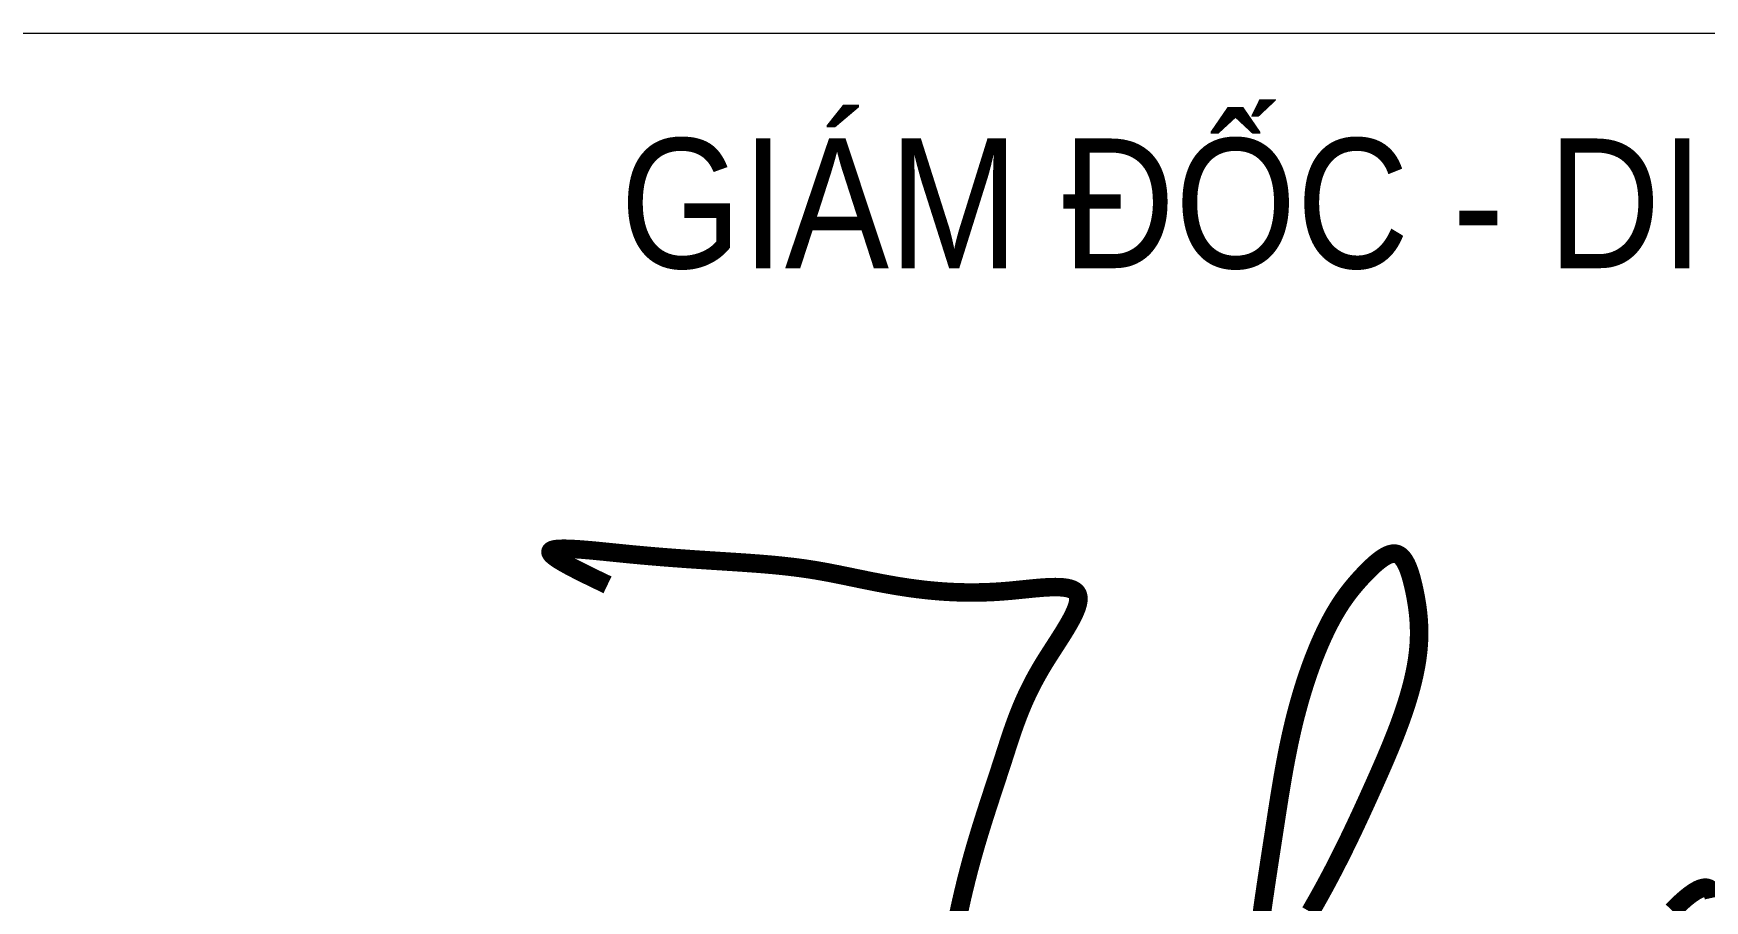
# Model space of a CAD drawing. Header units: millimetres. Extents: x 480521 to 6014615, y -961280 to 187869.
# Drawn here: x 765394 to 766823, y -48981 to -48240 of the extents above; entities that cross this region are included whole.
import ezdxf
from ezdxf.enums import TextEntityAlignment as Align

# ---------------------------------------------------------------- set-up
doc = ezdxf.new("R2010")
doc.units = ezdxf.units.MM
doc.header["$LTSCALE"] = 600
doc.header["$MEASUREMENT"] = 0
doc.layers.get('0').update_dxf_attribs({"lineweight": 0})
for name, color, linetype, lineweight in [('ISO', 153, 'Continuous', 13), ('Khungten_LCDI', 7, 'Continuous', 25), ('LC Net thay', 7, 'Continuous', 25), ('LC Text1', 3, 'Continuous', 20)]:
    doc.layers.add(name, color=color, linetype=linetype, lineweight=lineweight)
doc.styles.add('Khungten', font='VHAVAN.TTF', dxfattribs={"width": 0.9, "height": 5000})
doc.styles.add('LC 1', font='VHAVANB.TTF')
doc.styles.add('Title', font='VHBLACK.TTF')

# ---------------------------------------------------------------- blocks, each defined once
blk = doc.blocks.new('mr thuan')
at = {"layer": 'ISO', "ltscale": 2, "const_width": 40}
for points in [[(-95.29840094858082, -61.82213587797014), (-103.8565484479441, -57.72266577192931), (-112.3778580943836, -53.63364358589752), (-120.8254920349573, -49.56551723995653), (-125.0101687865099, -47.5425549820211), (-129.1626124167451, -45.52873465412995), (-133.2782181940529, -43.52536224626238), (-137.3523813868123, -41.53374374844134), (-141.3804972634061, -39.55518515066069), (-145.3579610922243, -37.59099244294339), (-149.2801681416495, -35.64247161526873), (-153.1425136800608, -33.71092865765968), (-156.940392975841, -31.79766956011008), (-160.6692012973836, -29.90400031262834), (-164.3243339130604, -28.03122690522287), (-167.9011860912651, -26.18065532790206), (-171.3951531003731, -24.35359157065977), (-174.8016302087744, -22.55134162350441), (-178.1160126848481, -20.77521147644438), (-179.7372294571323, -19.89734944982047), (-181.3336957969805, -19.02650711947354), (-182.9048361129389, -18.16284773414372), (-184.4500748135579, -17.30653454260028), (-185.9688363073801, -16.45773079358332), (-187.4605450029594, -15.61659973584756), (-188.9246253088386, -14.78330461813312), (-190.3605016335678, -13.95800868919468), (-191.7675983856971, -13.14087519778695), (-193.1453399737729, -12.33206739266461), (-194.4931508063419, -11.5317485225678), (-195.810455291954, -10.74008183625119), (-197.0966778391557, -9.95723058245494), (-198.3512428564936, -9.18335800996283), (-199.5735747525214, -8.418627367485897), (-200.7630979357818, -7.663201903793379), (-201.9192368148251, -6.917244867639965), (-203.0414157981941, -6.180919507765793), (-204.1290592944461, -5.454389072925551), (-205.1815917121203, -4.737816811873927), (-206.1984374597705, -4.031365973351058), (-207.1790209459432, -3.335199806126184), (-208.1227665791921, -2.64948155892489), (-209.0290987680492, -1.974374480516417), (-209.8974419210754, -1.310041819640901), (-210.7272204468136, -0.6566468250675825), (-211.5178587538139, -0.01435274552204646), (-212.2687812506265, 0.6166771702264668), (-212.9794123457941, 1.236279673437821), (-213.6491764478669, 1.844291515357327), (-214.277497965395, 2.440549447230296), (-214.8638013069212, 3.024890220316593), (-215.4075108809993, 3.597150585861527), (-215.9080510961758, 4.157167295124964), (-216.364846360997, 4.70477709932311), (-216.7773210840132, 5.239816749744932), (-217.1448996737672, 5.762122997606639), (-217.4670065388127, 6.271532594182645), (-217.7430660876926, 6.767882290718262), (-217.9725027289605, 7.251008838458802), (-218.1547408711594, 7.720748988635023), (-218.2892049228431, 8.176939492521342), (-218.3753192925542, 8.61941710136307), (-218.412508388843, 9.048018566390965), (-218.4001966202559, 9.462580638893996), (-218.3612998274039, 9.747164189524483), (-218.2251851246474, 10.24905123945791), (-218.0628262050705, 10.62105413188692), (-217.8513186498567, 10.97911344707245), (-217.5912446246912, 11.32339251729718), (-217.2831862952626, 11.654054674902), (-216.9277258272559, 11.97126325216959), (-216.5254453863527, 12.27518158144085), (-216.0769271382414, 12.56597299499845), (-215.582753248611, 12.84380082516873), (-215.0435058831463, 13.10882840426348), (-214.4597672075251, 13.36121906457993), (-213.8321193874435, 13.60113613844442), (-213.1611445885828, 13.82874295815418), (-212.4474249766245, 14.044202856021), (-211.6915427172644, 14.24767916437122), (-210.8940799761767, 14.43933521550207), (-210.0556189190575, 14.61933434172533), (-209.1767417115843, 14.7878398753528), (-208.258030519446, 14.94501514869626), (-207.3000675083313, 15.09102349405293), (-206.3034348439178, 15.22602824376372), (-205.2687146919016, 15.35019273009675), (-204.1964892179603, 15.46368028540746), (-203.0873405877865, 15.56665424197854), (-201.9418509670577, 15.65927793212177), (-200.7606025214664, 15.74171468814893), (-199.5441774166939, 15.81412784238637), (-198.2931578184289, 15.87668072711676), (-197.0081258923565, 15.929536674681), (-195.6896638041617, 15.97285901737632), (-194.3383537195296, 16.00681108749995), (-192.9547778041488, 16.03155621737824), (-191.5395182237007, 16.04725773932296), (-190.0931571438741, 16.05407898563135), (-188.616276730354, 16.05218328862975), (-187.109459148829, 16.04173398061539), (-185.573286564977, 16.02289439390006), (-184.0083411444903, 15.9958278608101), (-182.4152050530538, 15.96069771364273), (-180.794460456349, 15.9176672846952), (-179.1466895200683, 15.86689990629384), (-177.472474409893, 15.80855891075043), (-175.7723972915082, 15.74280763039133), (-174.0470403306026, 15.66980939749919), (-170.522815543969, 15.50272540337755), (-166.9044573754727, 15.30861358689435), (-163.1966231506012, 15.08878060652933), (-159.4039701948386, 14.84453312077676), (-155.5311558336762, 14.57717778810184), (-151.5828373925942, 14.28802126698429), (-147.5636721970805, 13.97837021593296), (-143.4783175726188, 13.64953129341302), (-139.331430844697, 13.30281115791877), (-135.127669338799, 12.93951646791538), (-130.8716903804125, 12.5609538819117), (-126.5681512950214, 12.16843005838746), (-122.2217094081097, 11.76325165580784), (-117.8370220451689, 11.34672533268167), (-113.4187465316791, 10.92015774747415), (-108.971540193128, 10.48485555867956), (-100.0089643427855, 9.593274004248087), (-81.94156506273066, 7.762788625594112), (-72.91125884078792, 6.844791337120114), (-63.93289303608617, 5.938895339699229), (-57.26124411419732, 5.274259534548037), (-55.04362330420554, 5.055523934453959), (-50.64147026012506, 4.624802776510478), (-46.26822662375343, 4.201497166432091), (-41.92364565545722, 3.785486259381287), (-37.60748061562481, 3.376649210593314), (-33.3194847646264, 2.974865175230661), (-29.05941136284309, 2.580013308514026), (-24.82701367064874, 2.191972765635001), (-20.62204494842081, 1.81062270179973), (-16.44425845653677, 1.435842272185255), (-12.29340745537775, 1.06751063199772), (-8.169245205317566, 0.7055069364432711), (-4.071524966730067, 0.3497103407135), (0, 0), (4.045576434502436, -0.3437449304910842), (8.06545107639613, -0.6816452955536079), (12.05987066530361, -1.01382194001053), (16.02908194084739, -1.340395708655706), (19.97333164265729, -1.66148744628299), (27.78793328354004, -2.287708207732067), (35.50564950494299, -2.893450982752256), (43.12845422384271, -3.479682529781712), (50.65832135722667, -4.047369607229484), (58.09722482207144, -4.597478973519173), (65.44713853536086, -5.130977387074381), (72.71003641407879, -5.648831606304157), (79.88789237520905, -6.152008389646653), (86.9826803357355, -6.641474495481816), (93.99637421263469, -7.118196682262351), (100.9309479228905, -7.583141708397307), (107.7883753834903, -8.037276332310284), (114.5706305114109, -8.481567312410334), (121.2796872236395, -8.916981407135609), (127.9175194371528, -9.344485374880605), (134.4861010689383, -9.765045974068926), (140.9874060359798, -10.17962996312417), (147.4234082552539, -10.58920410046994), (153.796081643748, -10.99473514452984), (160.1074001184425, -11.39718985369836), (166.3593375963173, -11.79753498642822), (172.5538679943602, -12.1967373011139), (178.6929652295512, -12.59576355616446), (184.7786032188706, -12.9955805100326), (190.8127558793058, -13.39715492111281), (196.7973971278334, -13.80145354782871), (202.7345008814409, -14.2094431486039), (208.6260410571085, -14.62209048186196), (214.4739915718201, -15.04036230601196), (220.2803263425558, -15.46522537946294), (226.0470192862995, -15.89764646065305), (231.776044320035, -16.33859230799135), (237.4693753607426, -16.78902967990143), (243.1289863254024, -17.24992533479235), (248.7568511310019, -17.72224603110226), (254.3549436945214, -18.20695852722565), (259.9252379329446, -18.70502958160068), (265.4697077632518, -19.2174259526364), (270.9903271024268, -19.74511439875641), (276.4890698674535, -20.28906167838431), (281.9679099753084, -20.85023454994371), (287.4288213429827, -21.42959977181454), (298.3047535257028, -22.64677430027223), (309.1326577514737, -23.94831933111709), (319.9283253561553, -25.34196893167973), (325.3190052180435, -26.07574984166422), (330.7075476756072, -26.8354571693344), (336.0959266458267, -27.62205767311389), (341.4861160456858, -28.43651811142627), (346.8800897921683, -29.2798052426806), (354.440050618432, -30.51039049919927), (357.6872560995216, -31.05662833515089), (363.1038899761297, -31.99043249992246), (368.5308771170348, -32.95256834715838), (373.9693623849998, -33.94127689913148), (379.4204906427985, -34.95479917817283), (384.8854067531938, -35.99137620658439), (390.3652555789558, -37.049249006639), (395.8611819828475, -38.12665860065317), (406.9058469761112, -40.33305225978256), (418.0285606351208, -42.59648536232999), (429.2384818620194, -44.90288608672563), (434.8790074703502, -46.06780186286778), (440.5447695589537, -47.23818261137058), (446.2369129906037, -48.41226935453597), (451.9565826280705, -49.58830311465135), (457.7049233341095, -50.76452491403325), (463.4830799715019, -51.93917577496904), (469.2921974030069, -53.11049671978981), (475.1334204913946, -54.27672877075383), (481.0078940994354, -55.43611295019218), (486.9167630898919, -56.58689028039225), (492.8611723255381, -57.72730178364145), (498.8422666691404, -58.85558848227083), (504.8611909834653, -59.96999139855325), (510.9190901312795, -61.0687515548052), (517.0171089753494, -62.1501099733141), (523.1563923784488, -63.21230767639645), (529.3380852033442, -64.2535856863251), (535.5633323127986, -65.2721850254311), (541.833278569582, -66.26634671600186), (548.1490688364647, -67.23431178033934), (554.5118479762132, -68.17432124074548), (560.9227608515939, -69.0846161195077), (567.3829523253771, -69.96343743892794), (573.8935672603257, -70.80902622132271), (580.4557505192133, -71.61962348899397), (587.0706469648067, -72.39347026421456), (593.7394014598722, -73.12880756931554), (600.46315886718, -73.82387642656977), (607.2430640494931, -74.47691785829375), (614.0802618695852, -75.08617288678943), (620.9758971902193, -75.64988253435877), (627.9311148741654, -76.16628782328917), (634.9470597841901, -76.63362977588258), (642.0248767830635, -77.05014941444097), (649.1657107335523, -77.41408776128083), (656.3707064984228, -77.72368583867501), (663.6410089404417, -77.97718466894003), (670.9777629223827, -78.17282527437783), (678.3821133070123, -78.30884867727582), (685.8552049570935, -78.38349589996506), (693.3981827354, -78.39500796470384), (701.0121915046948, -78.34162589382322), (708.6983761277479, -78.22159070959606), (712.5688921540495, -78.1360285194678), (716.4578814673296, -78.0331434343534), (720.3654871754334, -77.91271558206063), (724.2918523862027, -77.77452509038267), (728.2371202074901, -77.61835208708362), (732.2014337471373, -77.44397669997124), (736.1849361129935, -77.25117905682418), (740.1877704129038, -77.03973928543564), (744.2100797547137, -76.80943751358427), (748.2520072462648, -76.56005386907782), (752.31369599541, -76.29136847966583), (756.3952891099943, -76.00316147317062), (760.4969296978597, -75.69521297737083), (766.1407994990586, -75.24155623978004), (768.7607621318748, -75.01932642108295), (772.9207502778627, -74.65268968520104), (781.27980151046, -73.87336568528553), (798.0493253946406, -72.20049703956465), (806.3998675642215, -71.34694180333463), (814.6876428974683, -70.50863223125634), (818.7986288626525, -70.10144291451434), (822.8826861533744, -69.70556302811019), (826.9360691145157, -69.32349191013782), (830.9550320909439, -68.95772889869113), (834.9358294275371, -68.61077333187859), (838.8747154691737, -68.28512454779411), (842.7679445607246, -67.9832818845316), (846.611771047068, -67.70774468019954), (850.402449273075, -67.46101227289182), (854.1362335836238, -67.24558400070237), (857.8093783235854, -67.06395920173964), (861.4181378378416, -66.91863721409754), (864.9587664712599, -66.81211737587), (868.4275185687184, -66.74689902516548), (871.8206484750954, -66.72548150009243), (875.1344105352618, -66.75036413871567), (878.3650590940924, -66.82404627915821), (879.9480452932803, -66.8799682057288), (881.5088484964654, -66.94902725952852), (883.0470004967501, -67.0315358578373), (884.5620330872516, -67.12780641790596), (886.053478061076, -67.23815135699988), (887.5208672113295, -67.36288309238444), (888.9637323311254, -67.50231404132501), (890.3816052135735, -67.65675662108697), (891.77401765178, -67.82652324892115), (893.1405014388583, -68.01192634209292), (894.4805883679146, -68.21327831786766), (895.7938102320586, -68.43089159351075), (897.0796988244001, -68.66507858627301), (898.3377859380489, -68.91615171341982), (899.5676033661148, -69.18442339223111), (900.7686829017039, -69.47020603994315), (901.9405563379296, -69.77381207385042), (903.0827554679017, -70.0955539111892), (904.1948120847264, -70.43574396922486), (905.2762579815135, -70.79469466522278), (906.3266249513727, -71.17271841644833), (907.3454447874137, -71.5701276401669), (908.3322492827465, -71.98723475362931), (909.2865702304807, -72.42435217410093), (910.2079394237262, -72.8817923188617), (911.0958886555891, -73.35986760514788), (911.9499497191828, -73.85889045023941), (912.7696544076134, -74.37917327138712), (913.5545345139944, -74.92102848587092), (914.3041218314283, -75.4847685109271), (915.0179481530322, -76.07070576385013), (915.6955452719085, -76.67915266186174), (916.3364449811706, -77.31042162227095), (916.9401790739284, -77.9648250622995), (917.506279343288, -78.6426753992273), (918.0342775823628, -79.34428505031974), (918.2910643928335, -79.71481409319676), (918.9746045908323, -80.81970490863023), (919.38736485548, -81.59326178143965), (919.7624689026998, -82.39033911889419), (920.100381491724, -83.21065039356472), (920.4015673817812, -84.05390907803667), (920.6664913321001, -84.91982864483725), (920.8956181019057, -85.808122566581), (921.0894124504339, -86.71850431579514), (921.2483391369024, -87.6506873650651), (921.372862920547, -88.60438518696174), (921.4634485605966, -89.57931125402683), (921.5205608162723, -90.57517903886037), (921.5446644468102, -91.59170201401867), (921.5362242114352, -92.62859365205804), (921.4957048693723, -93.68556742556393), (921.4235711798574, -94.7623368070781), (921.3202879021119, -95.85861526918598), (921.1863197953644, -96.97411628445843), (921.0221316188472, -98.1085533254518), (920.8281881317853, -99.26163986472238), (920.6049540934109, -100.4330893748702), (920.3528942629491, -101.622615328437), (920.0724733996249, -102.829931197979), (919.7641562626741, -104.0547504560964), (919.4284076113181, -105.2967865753308), (919.0656922047929, -106.5557530282676), (918.6764748023161, -107.8313632874633), (918.2612201631273, -109.1233308254741), (917.8203930464442, -110.4313691148855), (917.3544582115028, -111.7551916282682), (916.863880417528, -113.0945118381642), (916.3491244237484, -114.4490432171588), (915.8106549893964, -115.8184992378228), (915.2489368736933, -117.2025933727127), (914.6644348358677, -118.6010390943848), (914.0576136351556, -120.0135498754389), (913.4289380307782, -121.439839188417), (912.1078826479425, -124.3326073004282), (910.7049867611968, -127.277051210971), (909.223968444363, -130.2708787005686), (907.6685457712665, -133.3117975497589), (906.0424368157364, -136.3975155390945), (904.3493596515909, -139.5257404490985), (902.5930323526663, -142.6941800602945), (900.7771729927808, -145.9005421532493), (898.9054996457635, -149.1425345084717), (896.9817303854434, -152.4178649065143), (895.0095832856387, -155.7242411279149), (892.992776420182, -159.0593709531968), (890.9350278628954, -162.4209621629125), (888.8400556876077, -165.8067225375707), (886.7115779681444, -169.2143598577386), (884.553312778331, -172.6415819039394), (882.3689781919929, -176.0860964567109), (880.1622922829556, -179.5456112965767), (875.6967387920886, -186.5004729597858), (871.1863968963444, -193.4878291378409), (862.1503262526385, -207.4866740157013), (857.6840866858984, -214.4614872040838), (855.4769290996956, -217.9347187175008), (853.292037076706, -221.3954438844667), (851.1331286907553, -224.8413704855193), (849.0039220156686, -228.2702063011675), (846.6872793170041, -232.0411644486012), (844.8489707952831, -235.0677614720043), (842.8267896970465, -238.4343372096191), (840.840977963795, -241.7798243688885), (838.8909208590812, -245.10466154202), (836.976003646454, -248.4092873211775), (835.095611589466, -251.6941402985831), (833.2491299516805, -254.9596590664005), (831.4359439966393, -258.2062822168373), (829.6554389879057, -261.4344483420718), (827.9070001890286, -264.6445960342971), (826.1900128635607, -267.8371638857207), (824.503862275058, -271.0125904885062), (822.8479336870732, -274.171314434876), (821.2216123631624, -277.3137743169937), (819.6242835668781, -280.4404087270668), (818.055332561773, -283.5516562572739), (816.5141446113994, -286.6479554998077), (815.0001049793136, -289.7297450468614), (813.5125989290682, -292.7974634906423), (812.0510117242156, -295.8515494233143), (810.6147286283158, -298.8924414370849), (809.2031349049139, -301.9205781241326), (807.8156158175661, -304.9363980766648), (806.4515566298323, -307.9403398868599), (805.1103426052578, -310.9328421469108), (802.4939910998146, -316.8852823853376), (799.9616434096679, -322.7972275294887), (797.5083816432452, -328.6721863168932), (795.1292879089815, -334.5136674850655), (792.819444315297, -340.3251797715202), (790.5739329706303, -346.1102319138008), (788.3878359834089, -351.8723326494364), (786.2562354620604, -357.6149907159561), (784.1742135150162, -363.3417148508597), (782.1368522507037, -369.0560137917055), (780.1392337775542, -374.7613962759933), (778.1764402039953, -380.4613710412668), (774.3356561893779, -391.8591323648725), (770.5751570742832, -403.2773676627112), (766.8555997261537, -414.7441468350007), (763.1376410124212, -426.2875397819589), (761.2669664145287, -432.096738264765), (759.4246354199131, -437.8036085393978), (757.4787554103495, -443.8068526293791), (755.5577993911211, -449.7100214371749), (753.6204265631895, -455.6439720603521), (751.6679937349363, -461.6075537409924), (749.7018577147319, -467.5996157211339), (747.7233753109394, -473.6190072428872), (745.7339033319295, -479.6645775483194), (743.7347985860797, -485.735175879483), (739.7131180273245, -497.9468535873166), (735.6691881016377, -510.2448343029682), (731.613863275983, -522.6199119630328), (727.557998017317, -535.062880504076), (723.5124467926107, -547.5645338626637), (719.4880640688243, -560.1156659753906), (715.495704312918, -572.7070707788225), (711.5462219918554, -585.3295422095252), (707.6504715726005, -597.9738742040936), (703.8193075221134, -610.6308606990933), (700.0635843073651, -623.2912956310902), (696.7744621279999, -634.6198901218595), (692.8190752114824, -648.5883505560923), (689.3382226134672, -661.2196507668414), (685.9499799678088, -673.8425219093915), (682.6527310356687, -686.459610048405), (679.4448595781869, -699.0735612485441), (676.3247493565214, -711.6870215744711), (673.2907841318156, -724.3026370908483), (670.3413476652277, -736.9230538623233), (667.4748237178974, -749.5509179535584), (664.6895960509828, -762.1888754292013), (661.984048425631, -774.8395723539288)], [(1422.339574850605, -767.9213460080937), (1428.83533053608, -756.7042868173157), (1435.25817815206, -745.4570158470451), (1441.606760445658, -734.1801302463573), (1447.879720163975, -722.8742271642986), (1453.360935173056, -712.8561633627396), (1460.194592746779, -700.177333082087), (1466.239810993622, -688.7854939055396), (1472.215394351228, -677.3631522978685), (1478.125380972411, -665.9090748128801), (1483.973809010022, -654.422028004381), (1489.76471661689, -642.9007784262212), (1495.50214194585, -631.3440926321928), (1501.190123149729, -619.7507371761312), (1506.832698381375, -608.1194786118576), (1512.433905793612, -596.4490834931785), (1517.997783539282, -584.7383183739294), (1523.528369771215, -572.9859498079313), (1529.029702642245, -561.1907443489908), (1534.505820305207, -549.351468550929), (1539.960760912942, -537.4668889675813), (1545.398562618273, -525.5357721527544), (1550.823263574042, -513.5568846602691), (1556.238901933084, -501.5289930439467), (1560.7611542659, -491.4378465824993), (1567.054165456873, -477.3230103253009), (1572.43984470495, -465.1501794179057), (1577.791649931019, -452.9377839327644), (1583.094691444934, -440.6912317650422), (1588.334079556549, -428.4159308097878), (1593.494924575709, -416.1172889622103), (1596.041240397448, -409.960905171014), (1598.562336812265, -403.8007141174166), (1601.056352608899, -397.6373917882884), (1603.521426576073, -391.471614170543), (1605.955697502523, -385.3040572510508), (1608.357304176978, -379.1353970167111), (1610.724385388174, -372.966309454423), (1613.055079924834, -366.7974705510569), (1615.347526575697, -360.6295562935411), (1617.599864129494, -354.4632426687313), (1619.810231374951, -348.2992056635412), (1621.976767100801, -342.1381212648557), (1624.097610095781, -335.9806654595595), (1626.170899148619, -329.8275142345519), (1628.194773048042, -323.6793435767177), (1630.167370582785, -317.536829472956), (1632.086830541579, -311.4006479101517), (1633.951291713154, -305.2714748752041), (1635.758892886246, -299.149986354998), (1637.507772849582, -293.0368583364325), (1639.196070391892, -286.9327668063925), (1640.821924301912, -280.8383877517772), (1642.383473368369, -274.7543971594714), (1643.878856380001, -268.6814710163599), (1645.306212125532, -262.6202853093419), (1646.663679393696, -256.5715160253167), (1647.949396973225, -250.5358391511691), (1649.161503652849, -244.5139306737838), (1650.261245867994, -238.7077844236046), (1651.357363598006, -232.5128918216215), (1652.336968302767, -226.5281990144722), (1653.234678814402, -220.5463741139974), (1654.048221614328, -214.5614031177975), (1654.775323183956, -208.5672720233852), (1655.413710004708, -202.5579668283026), (1655.961108557993, -196.5274735300918), (1656.415245325228, -190.4697781263239), (1656.606630064522, -187.4288502590789), (1656.77384678783, -184.3788666145119), (1656.916611305336, -181.3190754423267), (1657.034639427213, -178.2487249922124), (1657.12764696364, -175.167063513858), (1657.195349724789, -172.0733392569673), (1657.237463520843, -168.9668004712294), (1657.253704161976, -165.8466954063188), (1657.243787458367, -162.7122723119537), (1657.207429220191, -159.5627794378233), (1657.144345257624, -156.3974650336022), (1657.054251380847, -153.215577348994), (1656.936863400031, -150.0163646337023), (1656.791897125357, -146.7990751374018), (1656.619068366999, -143.5629571097961), (1656.418092935139, -140.3072588005743), (1656.188686639947, -137.0312284594402), (1655.930565291605, -133.7341143360827), (1655.64344470029, -130.4151646801765), (1655.327040676177, -127.0736277414253), (1654.98106902944, -123.7087517695472), (1654.605245570263, -120.3197850141878), (1654.199286108815, -116.9059757250798), (1653.762906455278, -113.4665721518977), (1653.29582241983, -110.0008225443307), (1652.797749812642, -106.5079751520971), (1652.268404443897, -102.9872782248567), (1651.707502123769, -99.4379800123279), (1651.114758662432, -95.8593287641852), (1650.48988987007, -92.25057273013226), (1649.832611556856, -88.61096015985822), (1649.142639532965, -84.93973930306674), (1648.419689608574, -81.23615840943239), (1647.663477593866, -77.49946572865883), (1646.873719299012, -73.72890951043519), (1645.78635045822, -68.72999036649708), (1645.192343660197, -66.08393948059529), (1644.299092924412, -62.21746658293705), (1643.368565591827, -58.33712253696285), (1642.398941163861, -54.45577941472584), (1641.388399141932, -50.58630928832281), (1640.335119027459, -46.74158422983601), (1639.23728032186, -42.93447631131858), (1638.093062526557, -39.17785760486731), (1636.900645142963, -35.48460018254991), (1635.658207672499, -31.86757611641951), (1635.017662498885, -30.0916741144465), (1634.363929616582, -28.33965747857292), (1633.696781463274, -26.61313521779084), (1633.015990476637, -24.91371634109237), (1632.321329094342, -23.24300985751324), (1631.61256975407, -21.60262477604556), (1630.889484893502, -19.99417010571051), (1630.15184695031, -18.41925485550018), (1629.399428362176, -16.87948803445033), (1628.632001566773, -15.37647865153849), (1627.849339001783, -13.91183571580041), (1627.051213104878, -12.48716823624272), (1626.237396313736, -11.10408522185753), (1625.407661066041, -9.764195681666024), (1624.56177979946, -8.469108624674845), (1623.69952495168, -7.220433059890638), (1622.820668960372, -6.019777996334597), (1621.924984263216, -4.868752442998812), (1621.01224329789, -3.768965408904478), (1620.08221850207, -2.72202590307279), (1619.13468231343, -1.729542934481287), (1618.169407169651, -0.7931255121657159), (1617.186165508414, 0.08561735488183331), (1616.184729767388, 0.9050766576401656), (1615.164872384255, 1.663643387102638), (1614.126365796696, 2.359708534262609), (1613.068982442379, 2.991663090098882), (1611.99249475899, 3.557898045619368), (1610.896675184202, 4.056804391802871), (1609.781296155692, 4.4867731196573), (1608.646130111138, 4.84619522014691), (1607.748647771834, 5.076115226955153), (1606.315807119739, 5.347949880335364), (1605.121320781476, 5.491024539616774), (1603.908187495741, 5.564329167857068), (1602.677102611528, 5.569501384336036), (1601.42876147783, 5.508178808362572), (1600.163859443644, 5.381999059231021), (1598.883091857966, 5.192599756235722), (1597.587154069788, 4.941618518685573), (1596.276741428101, 4.630692965860362), (1594.952549281908, 4.261460717068985), (1593.615272980194, 3.835559391605784), (1592.265607871959, 3.354626608765102), (1590.904249306197, 2.820299987841281), (1589.531892631898, 2.234217148143216), (1588.149233198063, 1.598015708965249), (1586.756966353681, 0.9133332896017237), (1585.355787447748, 0.1818075093469815), (1583.94639182926, -0.5949240124900825), (1582.529474847212, -1.415223656629678), (1581.105731850592, -2.27745380376291), (1579.675858188402, -3.179976834595436), (1578.24054920963, -4.121155129832914), (1576.800500263278, -5.099351070166449), (1575.356406698331, -6.11292703631625), (1573.908963863789, -7.160245408973424), (1572.458867108649, -8.239668568843626), (1571.006811781899, -9.349558896617964), (1569.553493232535, -10.4882787730312), (1568.099606809556, -11.65419057874533), (1566.64584786195, -12.84565669449512), (1563.741493788846, -15.2987013788661), (1560.845993805178, -17.83431187176029), (1557.9649107029, -20.43938721880841), (1555.103807273968, -23.10082646561204), (1552.268246310337, -25.80552865781647), (1549.463790603961, -28.54039284102328), (1546.696002946795, -31.29231806087773), (1542.86102677515, -35.18179266020888), (1541.292462807141, -36.79541430238169), (1538.663939495615, -39.52864046519971), (1536.084016717388, -42.24839059685473), (1533.551759238886, -44.95533397780673), (1531.066231826535, -47.65013988845749), (1528.626499246762, -50.33347760925244), (1526.231626265995, -53.00601642063702), (1523.880677650657, -55.66842560301302), (1521.572718167186, -58.32137443685497), (1519.306812581995, -60.96553220253554), (1517.082025661519, -63.60156818054384), (1514.897422172187, -66.23015165128163), (1512.752066880425, -68.85195189519436), (1510.645024552654, -71.46763819271291), (1508.57535995531, -74.07787982425361), (1506.542137854816, -76.68334607027646), (1504.5444230176, -79.28470621118322), (1502.581280210085, -81.88262952741934), (1500.651774198705, -84.47778529943025), (1498.754969749883, -87.07084280763229), (1496.889931630052, -89.66247133245633), (1495.055724605631, -92.25334015433327), (1493.251413443049, -94.84411855372309), (1491.47606290874, -97.43547581101302), (1489.728737769128, -100.0280812066776), (1488.008502790628, -102.6226040211186), (1486.314422739688, -105.2197135347815), (1483.000986486157, -110.4243697814818), (1479.780947139956, -115.6474041902693), (1476.646822832499, -120.8941710045619), (1473.591131695204, -126.1700244678359), (1470.606391859488, -131.4803188235528), (1467.685121456772, -136.8304083151597), (1464.81983861847, -142.2256471861183), (1462.003061476003, -147.6713896798901), (1460.0732782876, -151.4822584683425), (1456.48787931609, -158.7330424770917), (1453.784260211189, -164.3499903829215), (1451.116496504023, -170.0217212874995), (1448.484598013441, -175.7461582704709), (1445.888574558299, -181.5212244114664), (1443.328435957443, -187.3448427901603), (1440.804192029733, -193.2149364861689), (1438.315852594013, -199.1294285791664), (1435.863427469139, -205.0862421487691), (1433.446926473964, -211.0833002746367), (1431.066359427336, -217.1185260364146), (1428.721736148113, -223.1898425137479), (1426.413066455138, -229.2951727862674), (1424.140360167272, -235.4324399336474), (1421.903627103366, -241.5995670355042), (1419.702877082269, -247.7944771714974), (1417.538119922832, -254.0150934212725), (1415.409365443909, -260.25933886446), (1413.31662346435, -266.5251365807344), (1411.259903803013, -272.8104096497118), (1409.239216278744, -279.113081151052), (1407.254570710396, -285.4310741643858), (1405.305976916825, -291.7623117693729), (1403.393444716876, -298.1047170456586), (1401.516983929407, -304.4562130728882), (1399.676604373268, -310.8147229307069), (1397.872315867313, -317.1781696987455), (1396.104128230389, -323.5444764566637), (1394.372051281352, -329.9115662840923), (1392.676094839055, -336.277362260691), (1390.710761881259, -343.8256353957113), (1389.39249008552, -348.9969993372652), (1387.804020225984, -355.3488140341069), (1386.249837457595, -361.6957634083374), (1384.728918978377, -368.0383821336145), (1383.240241986347, -374.3772048836981), (1381.782783679522, -380.7127663322899), (1380.355521255926, -387.0456011531351), (1378.957431913575, -393.3762440199062), (1377.587492850493, -399.705229606363), (1376.244681264699, -406.0330925862072), (1374.92797435421, -412.360367633155), (1372.368783351227, -425.0152926232549), (1369.901737425706, -437.6742819664214), (1367.518654161802, -450.3416130523983), (1365.211351143673, -463.0215632709442), (1362.971645955477, -475.7184100118029), (1360.791356181369, -488.4364306647331), (1358.662299405511, -501.1799026194785), (1356.576293212056, -513.9531032657833), (1354.525155185162, -526.7603099934204), (1352.500702908987, -539.6058001921338), (1350.49475396769, -552.4938512516674), (1348.499125945425, -565.4287405617652), (1346.505636426351, -578.4147455122002), (1343.723268375441, -596.5556975546642), (1342.492856656485, -604.5566037282551), (1340.465608960458, -617.7110529563943), (1338.429602519904, -630.9078661922395), (1336.390213798979, -644.1352599004022), (1332.322795372671, -670.6346545920387), (1328.30636539483, -697.1149687480065), (1326.330712234489, -710.3185117866087), (1324.383935578746, -723.4819340850663), (1322.471411891765, -736.5934521079762), (1320.598517637707, -749.6412823199353), (1318.770629280734, -762.6136411855259), (1317.875242458704, -769.0678365086205)], [(2203.928093227754, -765.6107766037167), (2206.979225378713, -762.5033218908648), (2210.025591972502, -759.4483885607624), (2213.064219462045, -756.4512282052747), (2216.09213430027, -753.5170924162812), (2219.106362940085, -750.651232785618), (2222.103931834419, -747.8589009051502), (2225.081867436194, -745.1453483667283), (2228.037196198326, -742.5158267622319), (2230.966944573738, -739.975587683497), (2232.421296882963, -738.7405902137543), (2233.868139015354, -737.5298827224033), (2235.307099277521, -736.3441216584179), (2236.737805976085, -735.1839634708012), (2238.159887417663, -734.0500646084984), (2239.572971908863, -732.9430815205269), (2240.976687756305, -731.8636706558609), (2242.370663266604, -730.8124884634744), (2243.754526746372, -729.7901913923561), (2245.127906502225, -728.7974358914944), (2246.490430840782, -727.8348784098489), (2247.841728068652, -726.9031753964227), (2249.181426492458, -726.00298330019), (2250.509154418807, -725.1349585701391), (2251.824540154317, -724.2997576552443), (2253.127212005606, -723.4980370045087), (2254.416798279286, -722.7304530668771), (2255.692927281973, -721.9976622913673), (2256.955227320279, -721.3003211269388), (2258.203326700826, -720.6390860225802), (2259.436853730222, -720.01461342728), (2260.655436715089, -719.4275597900123), (2261.858703962036, -718.8785815597657), (2263.046283777679, -718.3683351855288), (2264.217804468633, -717.8974771162757), (2265.372894341519, -717.4666638009803), (2266.511181702946, -717.0765516886458), (2267.632294859533, -716.7277972282318), (2268.73586211789, -716.4210568687267), (2269.821511784638, -716.1569870591193), (2270.888872166386, -715.936244248398), (2271.937571569757, -715.7594848855224), (2272.967238301357, -715.6273654194956), (2273.977500667806, -715.5405422993063), (2274.96798697572, -715.4996719739138), (2275.938325531712, -715.5054108923068), (2276.888144642395, -715.558415503474), (2277.817072614391, -715.6593422563892), (2278.72473775431, -715.8088476000557), (2279.610768368766, -716.007587983433), (2280.474792764377, -716.2562198555097), (2281.316439247759, -716.5553996652743), (2282.135336125524, -716.9057838617009), (2282.931111704285, -717.3080288937781), (2283.703394290667, -717.7627912104945), (2284.451812191277, -718.2707272608095), (2285.175993712728, -718.8324934937264), (2285.875567161642, -719.4487463582191), (2286.550160844632, -720.1201423032762), (2287.199403068309, -720.8473377778719), (2287.950217310514, -721.802325871191), (2288.420411177929, -722.4715754175122), (2288.992057103413, -723.3682212875574), (2289.538274077739, -724.3194287796941), (2290.059477467974, -725.3236965285905), (2290.556082641197, -726.3795231689728), (2291.028504964481, -727.4854073355236), (2291.477159804894, -728.6398476629547), (2291.902462529513, -729.8413427859487), (2292.30482850541, -731.0883913392172), (2292.684673099655, -732.379491957443), (2293.042411679326, -733.7131432753522), (2293.378459611486, -735.087843927613), (2293.693232263216, -736.5020925489516)]]:
    blk.add_lwpolyline(points, dxfattribs=at)
blk = doc.blocks.new('lcdi fix')
at = {"layer": 'Khungten_LCDI', "color": 9, "lineweight": 15}
blk.add_lwpolyline([(36750.0250745015, -5484.966523887706), (40449.99985529946, -5484.966523887706), (40449.99985529946, -3372.167325451359), (36750.0250745015, -3372.167325451359)], close=True, dxfattribs=at)
at = {"xscale": 0.5, "yscale": 0.5, "zscale": 0.5}
blk.add_blockref('mr thuan', (37658.88695583952, -3936.329203777328), dxfattribs=at)
at = {"color": 7, "style": 'Khungten', "width": 0.9}
blk.add_text('gi¸m ®èc - director', height=139.9999963689399, dxfattribs=at).set_placement((38565.57119070457, -3625.506191521272), align=Align.CENTER)
at = {"color": 7, "style": 'Khungten', "width": 0.8}
for tag, p in [('REVISION', (39498.75276287364, -10746.30405127808)), ('NGAYHT', (39546.07427452968, -11609.37101318493))]:
    blk.add_attdef(tag, text='', height=199.998925739526, dxfattribs=at).set_placement(p, align=Align.CENTER)
at = {"layer": 'LC Text1', "color": 3, "style": 'LC 1', "width": 1.834005631990714}
for tag, p, p2 in [('TENBANVE1', (36912.65778328942, -8885.760335756378), (40339.1450838642, -8885.760335756378)), ('TENBANVE2', (36912.65778328942, -9562.465661143795), (40339.1450838642, -9562.465661143795))]:
    blk.add_attdef(tag, text='', height=249.9999935159642, dxfattribs=at).set_placement(p, p2, align=Align.FIT)
at = {"layer": 'LC Text1', "style": 'Title', "width": 0.7}
blk.add_attdef('SOBANVE', text='', height=249.9999935159642, dxfattribs=at).set_placement((39561.98237367439, -13896.18081504657), align=Align.CENTER)

msp = doc.modelspace()

# ---------------------------------------------------------------- block references
at = {"layer": 'LC Net thay', "xscale": 0.7920000205415982, "yscale": 0.7920000205415982, "zscale": 0.7920000205415982}
msp.add_blockref('lcdi fix', (736096.9449822222, -45569.09473076892), dxfattribs=at)

doc.saveas('drawing.dxf')
